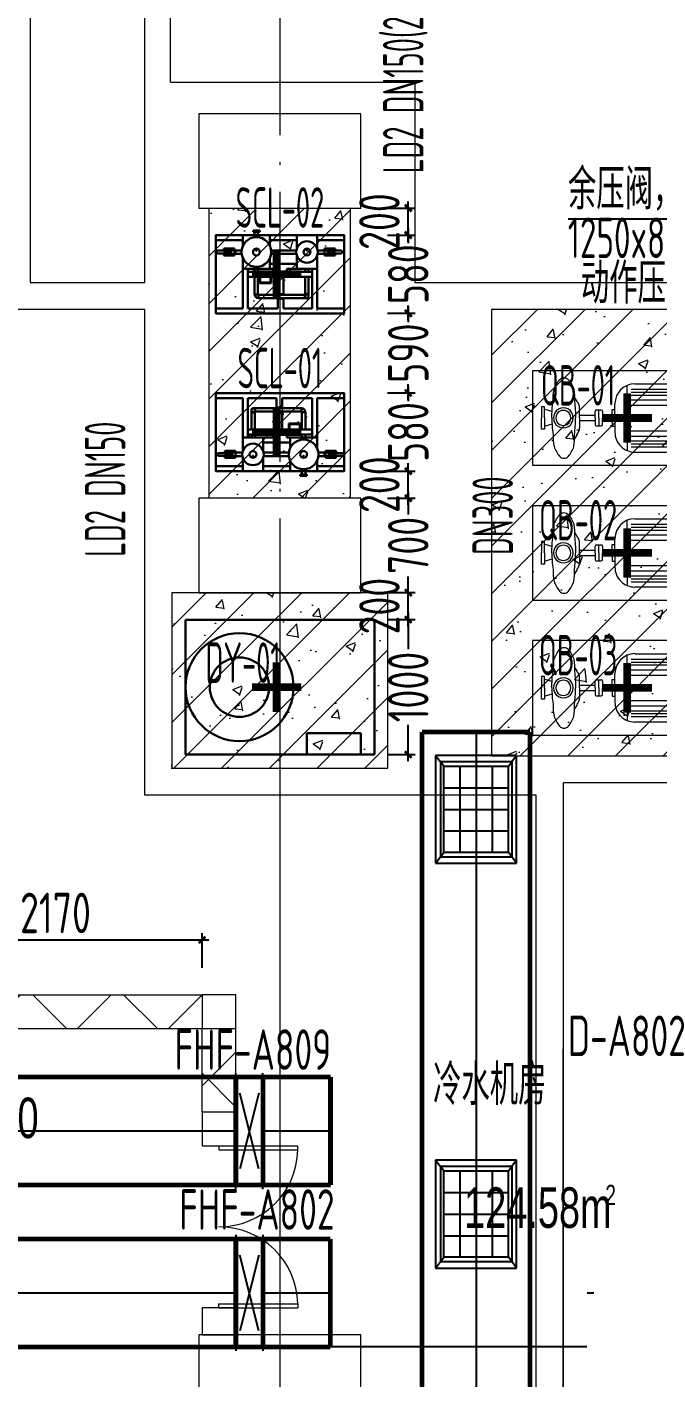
# Model space of a CAD drawing. Extents: x 4 to 13611208, y -605838 to 574722.
# Drawn here: x 13254525 to 13259200, y 207590 to 217602 of the extents above; entities that cross this region are included whole.
import ezdxf
from ezdxf.enums import TextEntityAlignment as Align

# ---------------------------------------------------------------- set-up
doc = ezdxf.new("R2010")
doc.units = 0
doc.header["$LTSCALE"] = 1000
doc.header["$MEASUREMENT"] = 0
for name, pattern in [('CENTER2', [28.575, 19.05, -3.175, 3.175, -3.175]), ('DOTE', [2.42, 2, -0.2, 0.02, -0.2]), ('SLD-实线', [0])]:
    doc.linetypes.add(name, pattern=pattern)
for name, color, linetype, lineweight in [('1-环控专业', 8, 'Continuous', 5), ('1-预埋件', 8, 'Continuous', 5), ('SXT-设备', 1, 'Continuous', 25), ('建筑底图', 8, 'Continuous', 13)]:
    doc.layers.add(name, color=color, linetype=linetype, lineweight=lineweight)
for name, color, linetype in [('DUCT-X-P标注', 7, 'Continuous'), ('DUCT-X-S中心线', 5, 'CENTER2'), ('DUCT-X-S标注', 7, 'Continuous'), ('DUCT-X-S法兰', 4, 'Continuous'), ('DUCT-X-S管', 3, 'Continuous'), ('DUCT-X-S管端线', 4, 'Continuous'), ('DUCT-X-S阀门', 7, 'Continuous'), ('DUCT-X-S风口', 7, 'Continuous'), ('SXT-标注', 7, 'Continuous')]:
    doc.layers.add(name, color=color, linetype=linetype)
doc.styles.add('67', font='gbenor.shx', dxfattribs={"width": 0.7, "bigfont": 'hztxt.shx'})
doc.styles.add('C', font='HZTXT_E', dxfattribs={"width": 0.7, "bigfont": 'HZTXT'})
doc.styles.add('du', font='gbenor.shx', dxfattribs={"width": 0.8, "bigfont": 'hztxt.shx'})
doc.dimstyles.new('67', dxfattribs={"dimscale": 100, "dimtxt": 3, "dimasz": 0.5, "dimexe": 0.5, "dimexo": 2, "dimgap": 0.5, "dimtad": 2, "dimdec": 0, "dimrnd": 5, "dimzin": 0, "dimdsep": 46, "dimtxsty": 'du', "dimblk": 'ARCHTICK', "dimcen": 0, "dimdle": 0.5, "dimclrd": 256, "dimclre": 256, "dimclrt": 256, "dimazin": 0, "dimtfac": 1, "dimtdec": 0, "dimtix": 1, "dimtmove": 2, "dimatfit": 3, "dimfxl": 100, "dimtolj": 1, "dimtzin": 0, "dimlwd": -1, "dimlwe": -1, "dimarcsym": 0})
pattern_1 = [(45, (0, 0), (-336.759605, 336.759605), []), (135, (0, 0), (-336.759605, -336.759605), [])]

# ---------------------------------------------------------------- blocks, each defined once
blk = doc.blocks.new('_FZH')
blk.add_lwpolyline([(-0.5, -0.5), (0.5, -0.5), (0.5, 0.5), (-0.5, 0.5)], close=True)
blk = doc.blocks.new('$DorLib2D$00000002')
for p, q in [((-0.5, 0), (-0.5, 0.4875)), ((-0.475, 0.4875), (-0.5, 0.4875)), ((-0.475, 0), (-0.475, 0.4875)), ((0.475, 0), (0.475, 0.4875)), ((0.475, 0.4875), (0.5, 0.4875)), ((0.5, 0), (0.5, 0.4875)), ((-0.5, 0), (-0.475, 0)), ((0.5, 0), (0.475, 0))]:
    blk.add_line(p, q)
at = {"lineweight": 13}
for centre, start, end in [((-0.4875, 0), 0, 88.53072), ((0.4875, 0), 91.46928, 180)]:
    blk.add_arc(centre, 0.4875, start, end, dxfattribs=at)
blk = doc.blocks.new('水泵(平面)')
at = {"layer": '1-环控专业', "color": 1}
for p, q in [((-119, 1907), (0, 1907)), ((-119, 1875), (-119, 1907)), ((0, 1875), (-119, 1875)), ((-67, 1798), (-88, 1870)), ((119, 1907), (0, 1907)), ((0, 1875), (119, 1875)), ((67, 1798), (88, 1870)), ((119, 1875), (119, 1907)), ((-175, 1532), (-222, 1559)), ((0, 1506), (-104, 1506)), ((-28, 1506), (-28, 1341)), ((0, 1506), (104, 1506)), ((28, 1506), (28, 1341)), ((175, 1532), (222, 1559)), ((-85, 1325), (-85, 1278)), ((0, 1302), (-85, 1302)), ((0, 1341), (-69, 1341)), ((0, 1341), (69, 1341)), ((0, 1302), (85, 1302)), ((85, 1325), (85, 1278)), ((-88, 1162), (-88, 1131)), ((0, 1162), (-88, 1162)), ((-69, 1262), (0, 1262)), ((-28, 1262), (-28, 1162)), ((69, 1262), (0, 1262)), ((0, 1162), (88, 1162)), ((28, 1262), (28, 1162)), ((88, 1162), (88, 1131)), ((0, 1131), (-151, 1131)), ((0, 1131), (151, 1131)), ((-361, 920), (-361, 433)), ((0, 1000), (-346, 1000)), ((-305, 959), (-305, 389)), ((-273, 959), (-273, 389)), ((-242, 959), (-242, 389)), ((-191, 959), (-191, 389)), ((-135, 959), (-135, 389)), ((0, 1000), (346, 1000)), ((135, 959), (135, 389)), ((191, 959), (191, 389)), ((242, 959), (242, 389)), ((273, 959), (273, 389)), ((305, 959), (305, 389)), ((361, 920), (361, 433)), ((0, 352), (-345, 352)), ((0, 352), (345, 352)), ((-151, 222), (0, 222)), ((151, 222), (0, 222))]:
    blk.add_line(p, q, dxfattribs=at)
blk.add_lwpolyline([(500, 2), (500, 2002), (-500, 2002), (-500, 2)], close=True, dxfattribs=at)
for points in [[(0, 1799, 0.035221), (-174, 1786, 0.049032), (-301, 1776, 0.091036), (-406, 1717, 0.222036), (-427, 1671, 0.222036), (-406, 1624, 0.091036), (-301, 1565, 0.049153), (-174, 1560, 0.035221), (0, 1548, 0.035221)], [(0, 1799, -0.035221), (174, 1786, -0.049032), (301, 1776, -0.091036), (406, 1717, -0.222036), (427, 1671, -0.222036), (406, 1624, -0.091036), (301, 1565, -0.049153), (174, 1560, -0.035221), (0, 1548, -0.035221)]]:
    blk.add_lwpolyline(points, format="xyb", dxfattribs=at)
for centre, radius, start, end in [((-1, 1677), 105, 89.408, 270.592), ((-1, 1677), 79.6, 89.2198, 270.7802), ((1, 1677), 105, 269.408, 90.592), ((1, 1677), 79.6, 269.2198, 90.7802), ((-104, 1611), 105, 228.2291, 270), ((104, 1611), 105, 270, 311.7709), ((-69, 1325), 15.8, 90, 180), ((69, 1325), 15.8, 0, 90), ((-69, 1278), 15.8, 180, 270), ((69, 1278), 15.8, 270, 0), ((-151, 920), 211, 90, 180), ((151, 920), 211, 0, 90), ((-151, 433), 211, 180, 270), ((151, 433), 211, 270, 0)]:
    blk.add_arc(centre, radius, start, end, dxfattribs=at)
blk = doc.blocks.new('dy')
at = {"linetype": 'SLD-实线', "lineweight": 30}
for p, q in [((0, 0), (0, -1000)), ((1400, 0), (0, 0)), ((1400, -1000), (1400, 0)), ((900, -840), (900, -1000)), ((1300, -840), (900, -840)), ((1300, -840), (1300, -1000)), ((0, -1000), (900, -1000)), ((1300, -1000), (900, -1000)), ((1300, -1000), (1400, -1000))]:
    blk.add_line(p, q, dxfattribs=at)
for radius in [400, 220]:
    blk.add_circle((400, -500), radius, dxfattribs=at)
blk = doc.blocks.new('scl')
at = {"color": 0, "linetype": 'SLD-实线', "lineweight": 30}
for p, q in [((0, 0), (0, -37)), ((950, 0), (0, 0)), ((950, 0), (950, -37)), ((200, -37), (0, -37)), ((200, -37), (200, -330)), ((450, -37), (237, -37)), ((237, -37), (237, -270)), ((450, -37), (450, -108)), ((713, -37), (490, -37)), ((490, -113), (490, -37)), ((713, -37), (713, -270)), ((950, -37), (750, -37)), ((750, -37), (750, -330)), ((263, -126), (263, -141)), ((263, -141), (263, -145)), ((288, -141), (263, -141)), ((263, -145), (263, -270)), ((288, -145), (263, -145)), ((290, -113), (275, -113)), ((288, -141), (288, -126)), ((288, -138), (290, -138)), ((288, -145), (288, -141)), ((288, -270), (288, -145)), ((635, -113), (290, -113)), ((290, -126), (290, -113)), ((290, -138), (290, -126)), ((290, -138), (635, -138)), ((489, -108), (450, -108)), ((450, -108), (450, -111)), ((489, -111), (450, -111)), ((450, -111), (450, -113)), ((450, -138), (450, -140)), ((489, -140), (450, -140)), ((450, -140), (450, -143)), ((489, -143), (450, -143)), ((450, -143), (450, -270)), ((489, -108), (489, -111)), ((489, -111), (489, -113)), ((489, -138), (489, -140)), ((489, -140), (489, -143)), ((490, -270), (490, -138)), ((635, -126), (635, -113)), ((635, -138), (635, -126)), ((638, -141), (638, -270)), ((638, -141), (650, -141)), ((650, -141), (663, -141)), ((663, -270), (663, -141)), ((237, -270), (237, -307)), ((713, -270), (237, -270)), ((541, -225), (541, -270)), ((628, -225), (541, -225)), ((546, -230), (546, -270)), ((623, -230), (546, -230)), ((623, -230), (623, -270)), ((628, -270), (628, -225)), ((713, -270), (713, -307)), ((200, -330), (200, -427)), ((350, -330), (200, -330)), ((237, -307), (713, -307)), ((237, -307), (237, -330)), ((263, -307), (263, -330)), ((288, -330), (288, -307)), ((350, -427), (350, -330)), ((350, -330), (425, -330)), ((550, -367), (350, -367)), ((425, -330), (425, -307)), ((525, -307), (525, -330)), ((525, -330), (550, -330)), ((750, -330), (550, -330)), ((550, -330), (550, -409)), ((638, -307), (638, -330)), ((663, -330), (663, -307)), ((713, -307), (713, -330)), ((750, -409), (750, -330)), ((21, -445), (71, -445)), ((21, -465), (71, -465)), ((66, -428), (66, -442)), ((66, -428), (146, -428)), ((66, -442), (96, -442)), ((66, -442), (66, -445)), ((66, -465), (66, -468)), ((66, -468), (96, -468)), ((66, -468), (66, -481)), ((66, -481), (146, -481)), ((71, -465), (71, -445)), ((71, -445), (74, -445)), ((74, -465), (71, -465)), ((74, -445), (74, -465)), ((74, -445), (79, -445)), ((74, -465), (79, -465)), ((79, -465), (79, -445)), ((79, -445), (82, -445)), ((82, -465), (79, -465)), ((82, -445), (82, -465)), ((82, -445), (109, -445)), ((82, -465), (109, -465)), ((94, -445), (97, -440)), ((97, -470), (94, -465)), ((97, -440), (115, -440)), ((115, -470), (97, -470)), ((102, -452), (110, -452)), ((102, -458), (110, -458)), ((115, -440), (124, -455)), ((124, -455), (115, -470)), ((116, -442), (146, -442)), ((116, -468), (146, -468)), ((146, -428), (146, -442)), ((196, -442), (146, -442)), ((146, -442), (146, -468)), ((146, -467), (196, -467)), ((146, -468), (146, -481)), ((200, -483), (200, -580)), ((350, -580), (350, -483)), ((541, -442), (354, -442)), ((354, -467), (541, -467)), ((804, -442), (759, -442)), ((811, -442), (759, -442)), ((759, -467), (804, -467)), ((759, -467), (811, -467)), ((804, -442), (804, -455)), ((804, -455), (804, -467)), ((891, -428), (811, -428)), ((811, -442), (811, -428)), ((841, -442), (811, -442)), ((811, -468), (811, -442)), ((841, -468), (811, -468)), ((811, -481), (811, -468)), ((891, -481), (811, -481)), ((834, -455), (843, -440)), ((843, -470), (834, -455)), ((843, -440), (860, -440)), ((860, -470), (843, -470)), ((855, -452), (847, -452)), ((855, -458), (847, -458)), ((875, -445), (849, -445)), ((875, -465), (849, -465)), ((860, -440), (863, -445)), ((863, -465), (860, -470)), ((891, -442), (861, -442)), ((891, -468), (861, -468)), ((875, -465), (875, -445)), ((875, -445), (878, -445)), ((878, -465), (875, -465)), ((878, -445), (878, -465)), ((883, -445), (878, -445)), ((883, -465), (878, -465)), ((883, -465), (883, -445)), ((883, -445), (887, -445)), ((887, -465), (883, -465)), ((887, -445), (887, -465)), ((937, -445), (887, -445)), ((937, -465), (887, -465)), ((891, -442), (891, -428)), ((891, -445), (891, -442)), ((891, -468), (891, -465)), ((891, -481), (891, -468)), ((0, -580), (0, -543)), ((200, -543), (0, -543)), ((200, -580), (0, -580)), ((200, -580), (350, -580)), ((350, -543), (550, -543)), ((550, -580), (350, -580)), ((550, -501), (550, -580)), ((550, -580), (638, -580)), ((638, -564), (638, -605)), ((663, -605), (663, -564)), ((663, -580), (750, -580)), ((750, -580), (750, -501)), ((950, -543), (750, -543)), ((950, -580), (750, -580)), ((950, -580), (950, -543)), ((625, -605), (625, -615)), ((625, -605), (675, -605)), ((625, -615), (675, -615)), ((675, -615), (675, -605))]:
    blk.add_line(p, q, dxfattribs=at)
blk.add_lwpolyline([(0, 0), (950, 0), (950, -580), (0, -580)], close=True, dxfattribs=at)
at = {"color": 0, "linetype": 'SLD-实线', "lineweight": 30, "flags": 128}
for points in [[(94, -445), (95, -443), (96, -443)], [(96, -467), (95, -467), (94, -465)], [(862, -443), (862, -443), (864, -445)], [(864, -465), (862, -467), (862, -467)]]:
    blk.add_lwpolyline(points, dxfattribs=at)
at = {"color": 0, "linetype": 'SLD-实线', "lineweight": 30}
for centre, radius in [((275, -455), 80), ((650, -455), 110), ((275, -455), 25), ((275, -469), 4), ((650, -455), 25), ((650, -469), 4)]:
    blk.add_circle(centre, radius, dxfattribs=at)
for centre, radius, start, end in [((275, -126), 12.5, 0, 180), ((635, -141), 27.5, 0, 90), ((635, -141), 2.5, 0, 90), ((21, -455), 10, 90, 270), ((106, -455), 16, 90, 108.6991), ((106, -455), 5, 143.1301, 216.8699), ((106, -455), 16, 251.3009, 288.6991), ((106, -455), 16, 71.3009, 90), ((109, -455), 10, 270, 90), ((106, -455), 5, 323.1301, 36.8699), ((106, -455), 16, 11.3009, 48.6991), ((106, -455), 16, 311.3009, 348.6991), ((851, -455), 16, 131.3009, 168.6991), ((851, -455), 16, 191.3009, 228.6991), ((849, -455), 10, 90, 270), ((851, -455), 16, 71.3009, 108.6991), ((851, -455), 5, 143.1301, 216.8699), ((851, -455), 16, 251.3009, 270), ((851, -455), 16, 270, 288.6991), ((851, -455), 5, 323.1301, 36.8699), ((937, -455), 10, 270, 90)]:
    blk.add_arc(centre, radius, start, end, dxfattribs=at)
blk = doc.blocks.new('_ArchTick')
at = {"color": 0, "linetype": 'ByBlock', "const_width": 0.4}
blk.add_lwpolyline([(-0.5, -0.5), (0.5, 0.5)], dxfattribs=at)
blk = doc.blocks.new('*D1860')
at = {"layer": 'SXT-标注', "transparency": 16777216}
for p, q in [((13257199, 213210), (13257400, 213210)), ((13257350, 213260), (13257350, 212990)), ((13257350, 212160), (13257350, 212429)), ((13257197, 212210), (13257400, 212210))]:
    blk.add_line(p, q, dxfattribs=at)
at = {"layer": 'SXT-标注', "transparency": 16777216, "xscale": 50, "yscale": 50, "zscale": 50}
for p, rotation in [((13257350, 213210), 90), ((13257350, 212210), 270)]:
    blk.add_blockref('_ArchTick', p, dxfattribs=dict(at, rotation=rotation))
at = {"layer": 'SXT-标注', "transparency": 16777216, "insert": (13257350, 212710), "char_height": 300, "attachment_point": 5, "rotation": 90, "style": 'du'}
blk.add_mtext('\\A1;1000', dxfattribs=at)
blk = doc.blocks.new('*D1861')
at = {"layer": 'SXT-标注', "transparency": 16777216}
for p, q in [((13257197, 213410), (13257400, 213410)), ((13257350, 213160), (13257350, 213460)), ((13257299, 213210), (13257400, 213210))]:
    blk.add_line(p, q, dxfattribs=at)
at = {"layer": 'SXT-标注', "transparency": 16777216, "xscale": 50, "yscale": 50, "zscale": 50}
for p, rotation in [((13257350, 213410), 90), ((13257350, 213210), 270)]:
    blk.add_blockref('_ArchTick', p, dxfattribs=dict(at, rotation=rotation))
at = {"layer": 'SXT-标注', "transparency": 16777216, "insert": (13257136, 213310), "char_height": 300, "attachment_point": 5, "rotation": 90, "style": 'du'}
blk.add_mtext('\\A1;200', dxfattribs=at)
blk = doc.blocks.new('*D1862')
at = {"layer": 'SXT-标注', "transparency": 16777216}
for p, q in [((13257197, 214110), (13257400, 214110)), ((13257350, 214160), (13257350, 213990)), ((13257350, 213360), (13257350, 213529)), ((13257197, 213410), (13257400, 213410))]:
    blk.add_line(p, q, dxfattribs=at)
at = {"layer": 'SXT-标注', "transparency": 16777216, "xscale": 50, "yscale": 50, "zscale": 50}
for p, rotation in [((13257350, 214110), 90), ((13257350, 213410), 270)]:
    blk.add_blockref('_ArchTick', p, dxfattribs=dict(at, rotation=rotation))
at = {"layer": 'SXT-标注', "transparency": 16777216, "insert": (13257350, 213760), "char_height": 300, "attachment_point": 5, "rotation": 90, "style": 'du'}
blk.add_mtext('\\A1;700', dxfattribs=at)
blk = doc.blocks.new('*D1863')
at = {"layer": 'SXT-标注', "transparency": 16777216}
for p, q in [((13257197, 214310), (13257400, 214310)), ((13257350, 214060), (13257350, 214360)), ((13257197, 214110), (13257400, 214110))]:
    blk.add_line(p, q, dxfattribs=at)
at = {"layer": 'SXT-标注', "transparency": 16777216, "xscale": 50, "yscale": 50, "zscale": 50}
for p, rotation in [((13257350, 214310), 90), ((13257350, 214110), 270)]:
    blk.add_blockref('_ArchTick', p, dxfattribs=dict(at, rotation=rotation))
at = {"layer": 'SXT-标注', "transparency": 16777216, "insert": (13257136, 214210), "char_height": 300, "attachment_point": 5, "rotation": 90, "style": 'du'}
blk.add_mtext('\\A1;200', dxfattribs=at)
blk = doc.blocks.new('*D1864')
at = {"layer": 'SXT-标注', "transparency": 16777216}
for p, q in [((13257197, 214890), (13257400, 214890)), ((13257350, 214940), (13257350, 214830)), ((13257350, 214260), (13257350, 214369)), ((13257197, 214310), (13257400, 214310))]:
    blk.add_line(p, q, dxfattribs=at)
at = {"layer": 'SXT-标注', "transparency": 16777216, "xscale": 50, "yscale": 50, "zscale": 50}
for p, rotation in [((13257350, 214890), 90), ((13257350, 214310), 270)]:
    blk.add_blockref('_ArchTick', p, dxfattribs=dict(at, rotation=rotation))
at = {"layer": 'SXT-标注', "transparency": 16777216, "insert": (13257350, 214600), "char_height": 300, "attachment_point": 5, "rotation": 90, "style": 'du'}
blk.add_mtext('\\A1;580', dxfattribs=at)
blk = doc.blocks.new('*D1865')
at = {"layer": 'SXT-标注', "transparency": 16777216}
for p, q in [((13257197, 215480), (13257400, 215480)), ((13257350, 215530), (13257350, 215415)), ((13257197, 214890), (13257400, 214890)), ((13257350, 214840), (13257350, 214954))]:
    blk.add_line(p, q, dxfattribs=at)
at = {"layer": 'SXT-标注', "transparency": 16777216, "xscale": 50, "yscale": 50, "zscale": 50}
for p, rotation in [((13257350, 215480), 90), ((13257350, 214890), 270)]:
    blk.add_blockref('_ArchTick', p, dxfattribs=dict(at, rotation=rotation))
at = {"layer": 'SXT-标注', "transparency": 16777216, "insert": (13257350, 215185), "char_height": 300, "attachment_point": 5, "rotation": 90, "style": 'du'}
blk.add_mtext('\\A1;590', dxfattribs=at)
blk = doc.blocks.new('*D1866')
at = {"layer": 'SXT-标注', "transparency": 16777216}
for p, q in [((13257350, 216110), (13257350, 216000)), ((13257197, 216060), (13257400, 216060)), ((13257197, 215480), (13257400, 215480)), ((13257350, 215430), (13257350, 215539))]:
    blk.add_line(p, q, dxfattribs=at)
at = {"layer": 'SXT-标注', "transparency": 16777216, "xscale": 50, "yscale": 50, "zscale": 50}
for p, rotation in [((13257350, 216060), 90), ((13257350, 215480), 270)]:
    blk.add_blockref('_ArchTick', p, dxfattribs=dict(at, rotation=rotation))
at = {"layer": 'SXT-标注', "transparency": 16777216, "insert": (13257350, 215770), "char_height": 300, "attachment_point": 5, "rotation": 90, "style": 'du'}
blk.add_mtext('\\A1;580', dxfattribs=at)
blk = doc.blocks.new('*D1867')
at = {"layer": 'SXT-标注', "transparency": 16777216}
for p, q in [((13257350, 216010), (13257350, 216310)), ((13257197, 216260), (13257400, 216260)), ((13257197, 216060), (13257400, 216060))]:
    blk.add_line(p, q, dxfattribs=at)
at = {"layer": 'SXT-标注', "transparency": 16777216, "xscale": 50, "yscale": 50, "zscale": 50}
for p, rotation in [((13257350, 216260), 90), ((13257350, 216060), 270)]:
    blk.add_blockref('_ArchTick', p, dxfattribs=dict(at, rotation=rotation))
at = {"layer": 'SXT-标注', "transparency": 16777216, "insert": (13257136, 216160), "char_height": 300, "attachment_point": 5, "rotation": 90, "style": 'du'}
blk.add_mtext('\\A1;200', dxfattribs=at)
blk = doc.blocks.new('埋件')
at = {"layer": '1-预埋件', "const_width": 50}
for points in [[(0, -158.9), (0, 158.9)], [(-158.9, 0), (158.9, 0)]]:
    blk.add_lwpolyline(points, dxfattribs=at)
blk = doc.blocks.new('*D1880')
at = {"layer": 'DUCT-X-P标注', "transparency": 16777216}
for p, q in [((13253650, 210630), (13253650, 210886)), ((13255822, 210630), (13255822, 210886)), ((13253600, 210836), (13255872, 210836))]:
    blk.add_line(p, q, dxfattribs=at)
at = {"layer": 'DUCT-X-P标注', "transparency": 16777216, "xscale": 50, "yscale": 50, "zscale": 50, "rotation": 180}
blk.add_blockref('_ArchTick', (13253650, 210836), dxfattribs=at)
at = {"layer": 'DUCT-X-P标注', "transparency": 16777216, "xscale": 50, "yscale": 50, "zscale": 50}
blk.add_blockref('_ArchTick', (13255822, 210836), dxfattribs=at)
at = {"layer": 'DUCT-X-P标注', "transparency": 16777216, "insert": (13254736, 211036), "char_height": 300, "attachment_point": 5, "style": 'du'}
blk.add_mtext('\\A1;2170', dxfattribs=at)
blk = doc.blocks.new('$风口$00000107')
for p, q in [((100, 100), (-100, 100)), ((-100, 100), (-88, 88)), ((-100, 100), (-100, -100)), ((88, 88), (-88, 88)), ((-88, 88), (-88, -88)), ((-88, 88), (-80, 80)), ((-80, 80), (80, 80)), ((-80, -80), (-80, 80)), ((-40, 80), (-40, -80)), ((0, 80), (0, -80)), ((40, 80), (40, -80)), ((80, 80), (88, 88)), ((80, 80), (80, -80)), ((100, 100), (88, 88)), ((88, -88), (88, 88)), ((100, -100), (100, 100)), ((80, 40), (-80, 40)), ((80, 0), (-80, 0)), ((80, -40), (-80, -40)), ((-100, -100), (-88, -88)), ((-100, -100), (100, -100)), ((-88, -88), (-80, -80)), ((88, -88), (-88, -88)), ((-80, -80), (80, -80)), ((80, -80), (88, -88)), ((100, -100), (88, -88))]:
    blk.add_line(p, q)

msp = doc.modelspace()

# ---------------------------------------------------------------- hatches: boundary and pattern name
at = {"layer": '建筑底图'}
h = msp.add_hatch(dxfattribs=at)
h.set_pattern_fill('钢筋混凝土', color=8, scale=100, style=0)
h.set_pattern_definition([(45, (1401173.03, -62396.77), (-176.7766953, 176.7766953), []), (50, (1401173.03, -62396.8), (717.260183, -62.752135), [75, -825]), (355, (1401173, -62396.8), (-138.751334, 752.192134), [60, -660]), (100.4514, (1401232.8, -62402), (578.50938, 689.439542), [63.74019, -701.14211]), (46.1842, (1401173, -62196.8), (1067.24105, -165.519014), [112.5, -1237.5]), (96.6356, (1401262, -62210.6), (934.66271, 974.11787), [95.61029, -1051.713]), (351.1842, (1401173, -62196.8), (934.66195, 974.1186), [90, -990]), (21, (1401273.03, -62246.8), (596.907052, -402.61889), [75, -825]), (326, (1401273, -62246.8), (243.31533, 725.150045), [60, -660]), (71.4514, (1401322.8, -62280.3), (840.22263, 322.530497), [63.74019, -701.14211]), (37.5, (1401173.03, -62396.77), (12.1598553, 332.893854), [0, -652, 0, -670, 0, -662.5]), (7.5, (1401173.03, -62396.77), (263.069537, 394.411712), [0, -382, 0, -637, 0, -252.5]), (327.5, (1400950.03, -62396.77), (533.822436, -22.554872), [0, -250, 0, -780, 0, -1035]), (317.5, (1400850.03, -62396.77), (583.18617, 100.104982), [0, -325, 0, -518, 0, -735])])
h.paths.add_polyline_path([(13254347.4, 219509.5), (13249947.4, 219509.5), (13249947.4, 215709.5), (13254347.4, 215709.5)])
h.paths.add_polyline_path([(13258697.4, 219959.5), (13255587.4, 219959.5), (13255587.4, 218094.9), (13258697.4, 218094.9)])
h.paths.add_polyline_path([(13256922.4, 216259.5), (13255872.4, 216259.5), (13255872.4, 214109.5), (13256922.4, 214109.5)])
h.paths.add_polyline_path([(13257197.4, 213409.5), (13255597.4, 213409.5), (13255597.4, 212109.5), (13257197.4, 212109.5)])
h.paths.add_polyline_path([(13259922.4, 215509.5), (13257966.4, 215509.5), (13257966.4, 212199.5), (13259922.4, 212199.5)])
h = msp.add_hatch(dxfattribs=at)
h.set_pattern_fill('ANSI37', color=8, scale=300, style=0)
h.set_pattern_definition(pattern_1)
h.paths.add_polyline_path([(13255822.4, 210179.5), (13255822.4, 210429.5), (13252072.4, 210429.5), (13252072.4, 210179.5)])
h = msp.add_hatch(dxfattribs=at)
h.set_pattern_fill('ANSI37', color=8, scale=300, style=0)
h.set_pattern_definition(pattern_1)
h.paths.add_polyline_path([(13256072.4, 210179.5), (13255822.4, 210179.5), (13255822.4, 209559.5), (13256072.4, 209559.5)])

# ---------------------------------------------------------------- linework, layer by layer
at = {"layer": 'DUCT-X-P标注'}
msp.add_lwpolyline([(13258534.3, 216180.5), (13260187.7, 216180.5), (13260797.4, 215884.5)], dxfattribs=at)
at = {"layer": 'DUCT-X-S中心线'}
for p, q in [((13257852.4, 212378), (13257852.4, 206829.7)), ((13256072.3, 209419.5), (13253650.5, 209419.5)), ((13256773.7, 209419.5), (13256272.7, 209419.5)), ((13253599.8, 208219.5), (13256072.3, 208219.5)), ((13256272.7, 208219.5), (13256772.8, 208219.5))]:
    msp.add_line(p, q, dxfattribs=at)
at = {"layer": 'DUCT-X-S中心线', "color": 8}
for p, q in [((13258674.1, 208219.5, 3700), (13258724.1, 208219.5, 3700)), ((13258673.9, 207819.5, 3700), (13252886.3, 207819.5, 3700))]:
    msp.add_line(p, q, dxfattribs=at)
at = {"layer": 'DUCT-X-S法兰'}
for p, q in [((13256072.4, 208989.5), (13256072.4, 209849.5)), ((13256272.6, 208989.5), (13256272.6, 209849.5)), ((13256072.4, 208649.5), (13256072.4, 207789.5)), ((13256272.6, 208649.5), (13256272.6, 207789.5))]:
    msp.add_line(p, q, dxfattribs=at)
at = {"layer": 'DUCT-X-S法兰', "color": 18, "true_color": 0x000000}
for p in [(13256072.3, 209419.5, 4250), (13256072.5, 209419.5, 4250), (13256272.5, 209419.5, 4250), (13256272.7, 209419.5, 4250), (13256072.3, 208219.5, 4250), (13256072.5, 208219.5, 4250), (13256272.5, 208219.5, 4250), (13256272.7, 208219.5, 4250)]:
    msp.add_point(p, dxfattribs=at)
at = {"layer": 'DUCT-X-S管', "const_width": 35}
for points in [[(13257452.4, 212378), (13257452.4, 206829.7)], [(13258252.4, 212378), (13257452.4, 212378)], [(13258252.4, 206829.7), (13258252.4, 212378)], [(13256072.3, 209819.5), (13253650.5, 209819.5)], [(13256072.3, 209019.5), (13256072.3, 209819.5)], [(13256072.5, 209819.5), (13256272.5, 209819.5)], [(13256773.7, 209819.5), (13256272.7, 209819.5)], [(13256272.7, 209819.5), (13256272.7, 209019.5)], [(13256773.7, 209019.5), (13256773.7, 209819.5)], [(13253650.5, 209019.5), (13256072.3, 209019.5)], [(13256272.5, 209019.5), (13256072.5, 209019.5)], [(13256272.7, 209019.5), (13256773.7, 209019.5)], [(13256072.3, 208619.5), (13253599.8, 208619.5)], [(13256072.3, 207819.5), (13256072.3, 208619.5)], [(13256072.5, 208619.5), (13256272.5, 208619.5)], [(13256772.8, 208619.5), (13256272.7, 208619.5)], [(13256272.7, 208619.5), (13256272.7, 207819.5)], [(13256772.8, 207819.5), (13256772.8, 208619.5)], [(13253599.8, 207819.5), (13256072.3, 207819.5)], [(13256272.5, 207819.5), (13256072.5, 207819.5)], [(13256272.7, 207819.5), (13256772.8, 207819.5)]]:
    msp.add_lwpolyline(points, dxfattribs=at)
at = {"layer": 'DUCT-X-S管端线'}
for p, q in [((13256072.5, 209819.5), (13256072.5, 209019.5)), ((13256272.5, 209819.5), (13256272.5, 209019.5)), ((13256072.5, 208619.5), (13256072.5, 207819.5)), ((13256272.5, 208619.5), (13256272.5, 207819.5))]:
    msp.add_line(p, q, dxfattribs=at)
at = {"layer": 'DUCT-X-S阀门'}
for p, q in [((13256242.5, 209699.5), (13256102.5, 209139.5)), ((13256242.6, 209139.6), (13256102.5, 209699.4)), ((13256242.5, 208499.5), (13256102.5, 207939.5)), ((13256242.6, 207939.6), (13256102.5, 208499.4))]:
    msp.add_line(p, q, dxfattribs=at)
at = {"layer": '建筑底图', "color": 8, "linetype": 'DOTE'}
for p, q in [((13256397.4, 226059.5), (13256397.4, 202646.5)), ((13256397.4, 212259.5), (13256397.4, 180083))]:
    msp.add_line(p, q, dxfattribs=at)
at = {"layer": '建筑底图', "color": 8}
for p, q in [((13255397.4, 215709.5), (13255397.4, 220159.5)), ((13255587.4, 217194.2), (13255587.4, 217894.9)), ((13255587.4, 217194.2), (13257397.4, 217194.2)), ((13257397.4, 217194.2), (13257397.4, 215709.5)), ((13255872.4, 216259.5), (13255872.4, 214109.5)), ((13256922.4, 214109.5), (13256922.4, 216259.5)), ((13254547.4, 215709.5), (13255397.4, 215709.5)), ((13257397.4, 215709.5), (13260122.4, 215709.5)), ((13259922.4, 215509.5), (13257966.4, 215509.5)), ((13255597.4, 213409.5), (13255597.4, 212109.5)), ((13257197.4, 213409.5), (13255597.4, 213409.5)), ((13257197.4, 212109.5), (13257197.4, 213409.5)), ((13257966.4, 212199.5), (13259922.4, 212199.5)), ((13255597.4, 212109.5), (13257197.4, 212109.5)), ((13260122.4, 211999.5), (13258497.4, 211999.5)), ((13258297.4, 211909.5), (13255397.4, 211909.5)), ((13258297.4, 206259.5), (13258297.4, 211909.5)), ((13252072.4, 210429.5), (13255822.4, 210429.5)), ((13252072.4, 210179.5), (13255822.4, 210179.5)), ((13255822.4, 209559.5), (13255822.4, 210179.5)), ((13256072.4, 209559.5), (13256072.4, 210179.5)), ((13258497.4, 206059.5), (13258497.4, 210028.5))]:
    msp.add_line(p, q, dxfattribs=at)
for points in [[(13255397.4, 211909.5), (13255397.4, 215509.5), (13249747.4, 215509.5), (13249747.4, 219709.5), (13254547.4, 219709.5), (13254547.4, 215709.5)], [(13255872.4, 216259.5), (13256922.4, 216259.5)], [(13257966.4, 215509.5), (13257966.4, 212199.5)], [(13256922.4, 214109.5), (13255872.4, 214109.5)], [(13258497.4, 211999.5), (13258497.4, 206059.5), (13257197.4, 206059.5)]]:
    msp.add_lwpolyline(points, dxfattribs=at)

# ---------------------------------------------------------------- block references
at = {"layer": 'DUCT-X-S风口', "xscale": 4, "yscale": 3, "rotation": 90}
for p in [(13257852.4, 211803.9, 3385), (13257852.4, 208803.9, 3385)]:
    msp.add_blockref('$风口$00000107', p, dxfattribs=at)
at = {"layer": 'SXT-设备', "rotation": 180}
msp.add_blockref('scl', (13256874.4, 215479.5), dxfattribs=at)
at = {"layer": 'SXT-设备', "color": 8, "xscale": 0.7000000001862645, "yscale": 0.7000000001862645, "rotation": 89.99999999999999}
for p in [(13259672.8, 214704.5), (13259672.8, 213704.5), (13259672.8, 212704.5)]:
    msp.add_blockref('水泵(平面)', p, dxfattribs=at)
at = {"layer": 'SXT-设备'}
for name, p in [('scl', (13255924.4, 214889.5)), ('dy', (13255699.4, 213209.5))]:
    msp.add_blockref(name, p, dxfattribs=at)
at = {"layer": '建筑底图', "color": 8}
for name, p, xscale, yscale, zscale, rotation in [('_FZH', (13256397.4, 216609.5), 700, 1200, 1200, 270), ('_FZH', (13256397.4, 213759.5), 700, 1200, 1200, 270), ('$DorLib2D$00000002', (13255947.4, 208709.5), -1200, -1200, -1200, 89.9999999997792), ('_FZH', (13256397.4, 207559.5), 700, 1200, 1200, 270)]:
    msp.add_blockref(name, p, dxfattribs=dict(at, xscale=xscale, yscale=yscale, zscale=zscale, rotation=rotation))
for name, p, xscale, yscale, zscale in [('埋件', (13256374.4, 215769.5), -1.151999999899417, 1.151999999899431, 1.151999999899417), ('埋件', (13258971.4, 214704.5), -1.151999999899417, 1.151999999899431, 1.151999999899417), ('埋件', (13256374.4, 214599.5), -1.151999999899417, 1.151999999899431, 1.151999999899417), ('埋件', (13258971.4, 213704.5), -1.151999999899417, 1.151999999899431, 1.151999999899417), ('埋件', (13256374.4, 212709.5), -1.151999999899417, 1.151999999899431, 1.151999999899417), ('埋件', (13258971.4, 212704.5), -1.151999999899417, 1.151999999899431, 1.151999999899417), ('_FZH', (13255947.4, 210304.5), 250, 250, 250), ('_FZH', (13255947.4, 209434.5), 250, 250, 250), ('_FZH', (13255947.4, 208009.5), 249.9999999906868, 199.9999997892883, 199.9999997892883)]:
    msp.add_blockref(name, p, dxfattribs=dict(at, xscale=xscale, yscale=yscale, zscale=zscale))

# ---------------------------------------------------------------- texts
at = {"layer": 'DUCT-X-P标注', "style": 'du', "width": 0.7}
for s, p in [('余压阀，带防火阀', (13258533.1, 216249.7)), ('1250x800(2.50)', (13258532, 215889.5)), ('动作压力40Pa', (13258628.6, 215552.2))]:
    msp.add_text(s, height=300, dxfattribs=at).set_placement(p)
at = {"layer": 'DUCT-X-S标注', "style": '67', "width": 0.75}
for s, p in [('D-A802', (13258531.6, 209975.5, 29320)), ('FHF-A809', (13255617.9, 209873.3, 1650)), ('FHF-A802', (13255652.9, 208688.2, 3300))]:
    msp.add_text(s, height=300, dxfattribs=at).set_placement(p)
at = {"layer": 'SXT-标注', "style": '67', "width": 0.6}
for s, p in [('LD2 DN150(2.80)', (13257312.6, 217261.3, 2500)), ('LD2 DN150', (13255103.6, 214176.1)), ('DN300', (13257975.3, 213980.4))]:
    msp.add_text(s, height=300, rotation=90, dxfattribs=at).set_placement(p, align=Align.MIDDLE_CENTER)
for s, p in [('SCL-02', (13256399, 216264.8)), ('SCL-01', (13256399, 215074.6)), ('QB-01', (13258608, 214946.6)), ('QB-02', (13258608, 213946.6)), ('QB-03', (13258608, 212946.6)), ('DY-01', (13256126.4, 212891.5))]:
    msp.add_text(s, height=300, dxfattribs=at).set_placement(p, align=Align.MIDDLE_CENTER)
at = {"layer": '建筑底图', "color": 8, "style": 'C', "width": 0.7}
for s, height, p in [('冷水机房', 300, (13257533.7, 209613, 0)), ('124.58m', 300, (13257763.6, 208702.3, 0)), ('2', 150, (13258810.3, 208871.2, 0))]:
    msp.add_text(s, height=height, dxfattribs=at).set_placement(p)
at = {"layer": '建筑底图', "style": 'C', "width": 0.7}
msp.add_text('-0.100', height=300, dxfattribs=at).set_placement((13253814.5, 209367))

# ---------------------------------------------------------------- dimensions: what is measured, and where the dimension line sits
at = {"layer": 'DUCT-X-P标注'}
dim = msp.add_linear_dim(base=(13255822.4, 210836), p1=(13253650.3, 210429.5), p2=(13255822.4, 210429.5), dimstyle='67', dxfattribs=at)
dim.commit()
dim.dimension.update_dxf_attribs({"geometry": '*D1880', "text_midpoint": (13254736.3, 211036)})
at = {"layer": 'SXT-标注'}
for base, p1, p2, picture, middle in [((13257349.9, 216259.5), (13256997.4, 216059.5), (13256997.4, 216259.5), '*D1867', (13257136.4, 216159.5)), ((13257349.9, 216059.5), (13256997.4, 215479.5), (13256997.4, 216059.5), '*D1866', (13257349.9, 215769.5)), ((13257349.9, 215479.5), (13256997.4, 214889.5), (13256997.4, 215479.5), '*D1865', (13257349.9, 215184.5)), ((13257349.9, 214889.5), (13256997.4, 214309.5), (13256997.4, 214889.5), '*D1864', (13257349.9, 214599.5)), ((13257349.9, 214309.5), (13256997.4, 214109.5), (13256997.4, 214309.5), '*D1863', (13257136.4, 214209.5)), ((13257349.9, 214109.5), (13256997.4, 213409.5), (13256997.4, 214109.5), '*D1862', (13257349.9, 213759.5)), ((13257349.9, 213409.5), (13257099.4, 213209.5), (13256997.4, 213409.5), '*D1861', (13257136.4, 213309.5)), ((13257349.9, 213209.5), (13256997.4, 212209.5), (13256998.6, 213209.5), '*D1860', (13257349.9, 212709.5))]:
    dim = msp.add_linear_dim(base=base, p1=p1, p2=p2, angle=90, dimstyle='67', dxfattribs=at)
    dim.commit()
    dim.dimension.update_dxf_attribs({"geometry": picture, "text_midpoint": middle, "dimtype": 128})

doc.saveas('drawing.dxf')
